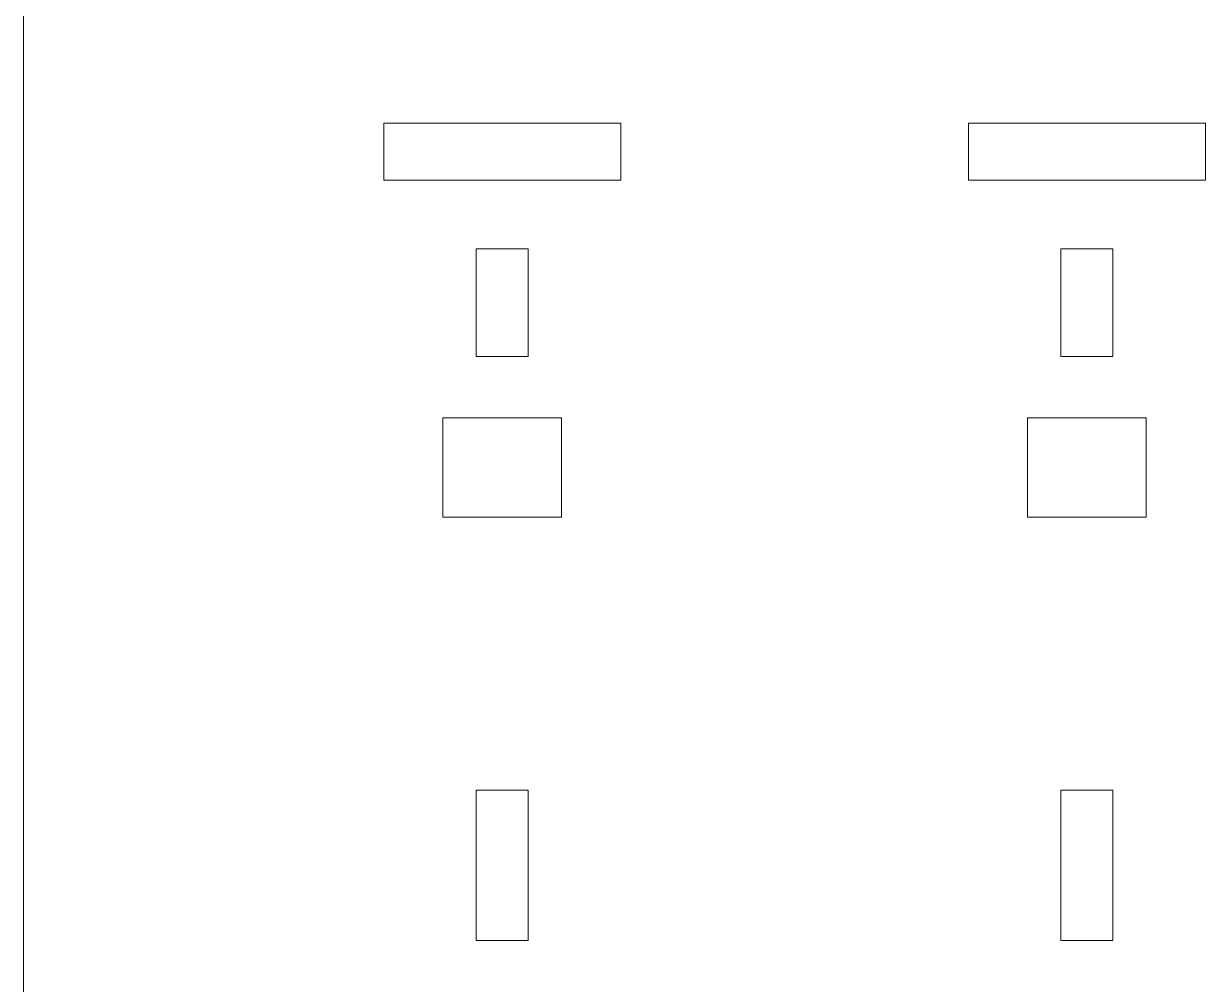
# Model space of a CAD drawing. Header units: inches. Extents: x -60.4 to -14.9, y -20.3 to 14.1.
# Drawn here: x -20.879 to -18.386, y -7.269 to -5.243 of the extents above; entities that cross this region are included whole.
import ezdxf

# ---------------------------------------------------------------- set-up
doc = ezdxf.new("R2010")
doc.units = ezdxf.units.IN
doc.header["$MEASUREMENT"] = 0
doc.layers.add('Master Desktop', color=7, linetype='Continuous', plot=False)

msp = doc.modelspace()

# ---------------------------------------------------------------- linework, layer by layer
at = {"layer": 'Master Desktop', "lineweight": 18}
msp.add_open_spline([(-20.8786, -11.68), (-20.8786, -11.68), (-20.8786, 10.7638), (-20.8786, 10.7638)], degree=3, dxfattribs=at)
at = {"layer": 'Master Desktop', "color": 5, "lineweight": 9}
for points in [[(-20.119, -5.5732), (-20.119, -5.5732), (-19.619, -5.5732), (-19.619, -5.5732), (-19.619, -5.5732), (-19.619, -5.5732), (-19.619, -5.4528), (-19.619, -5.4528), (-19.619, -5.4528), (-19.619, -5.4528), (-20.119, -5.4528), (-20.119, -5.4528), (-20.119, -5.4528), (-20.119, -5.4528), (-20.119, -5.5732), (-20.119, -5.5732), (-20.119, -5.5732), (-20.119, -5.5732), (-20.119, -5.5732), (-20.119, -5.5732)], [(-18.8857, -5.5732), (-18.8857, -5.5732), (-18.3857, -5.5732), (-18.3857, -5.5732), (-18.3857, -5.5732), (-18.3857, -5.5732), (-18.3857, -5.4528), (-18.3857, -5.4528), (-18.3857, -5.4528), (-18.3857, -5.4528), (-18.8857, -5.4528), (-18.8857, -5.4528), (-18.8857, -5.4528), (-18.8857, -5.4528), (-18.8857, -5.5732), (-18.8857, -5.5732), (-18.8857, -5.5732), (-18.8857, -5.5732), (-18.8857, -5.5732), (-18.8857, -5.5732)], [(-19.924, -5.9453), (-19.924, -5.9453), (-19.814, -5.9453), (-19.814, -5.9453), (-19.814, -5.9453), (-19.814, -5.9453), (-19.814, -5.718), (-19.814, -5.718), (-19.814, -5.718), (-19.814, -5.718), (-19.924, -5.718), (-19.924, -5.718), (-19.924, -5.718), (-19.924, -5.718), (-19.924, -5.9453), (-19.924, -5.9453), (-19.924, -5.9453), (-19.924, -5.9453), (-19.924, -5.9453), (-19.924, -5.9453)], [(-18.6907, -5.9453), (-18.6907, -5.9453), (-18.5807, -5.9453), (-18.5807, -5.9453), (-18.5807, -5.9453), (-18.5807, -5.9453), (-18.5807, -5.718), (-18.5807, -5.718), (-18.5807, -5.718), (-18.5807, -5.718), (-18.6907, -5.718), (-18.6907, -5.718), (-18.6907, -5.718), (-18.6907, -5.718), (-18.6907, -5.9453), (-18.6907, -5.9453), (-18.6907, -5.9453), (-18.6907, -5.9453), (-18.6907, -5.9453), (-18.6907, -5.9453)], [(-19.994, -6.2842), (-19.994, -6.2842), (-19.744, -6.2842), (-19.744, -6.2842), (-19.744, -6.2842), (-19.744, -6.2842), (-19.744, -6.0748), (-19.744, -6.0748), (-19.744, -6.0748), (-19.744, -6.0748), (-19.994, -6.0748), (-19.994, -6.0748), (-19.994, -6.0748), (-19.994, -6.0748), (-19.994, -6.2842), (-19.994, -6.2842), (-19.994, -6.2842), (-19.994, -6.2842), (-19.994, -6.2842), (-19.994, -6.2842)], [(-18.7607, -6.2842), (-18.7607, -6.2842), (-18.5107, -6.2842), (-18.5107, -6.2842), (-18.5107, -6.2842), (-18.5107, -6.2842), (-18.5107, -6.0748), (-18.5107, -6.0748), (-18.5107, -6.0748), (-18.5107, -6.0748), (-18.7607, -6.0748), (-18.7607, -6.0748), (-18.7607, -6.0748), (-18.7607, -6.0748), (-18.7607, -6.2842), (-18.7607, -6.2842), (-18.7607, -6.2842), (-18.7607, -6.2842), (-18.7607, -6.2842), (-18.7607, -6.2842)], [(-19.924, -7.1766), (-19.924, -7.1766), (-19.814, -7.1766), (-19.814, -7.1766), (-19.814, -7.1766), (-19.814, -7.1766), (-19.814, -6.8594), (-19.814, -6.8594), (-19.814, -6.8594), (-19.814, -6.8594), (-19.924, -6.8594), (-19.924, -6.8594), (-19.924, -6.8594), (-19.924, -6.8594), (-19.924, -7.1766), (-19.924, -7.1766), (-19.924, -7.1766), (-19.924, -7.1766), (-19.924, -7.1766), (-19.924, -7.1766)], [(-18.6907, -7.1766), (-18.6907, -7.1766), (-18.5807, -7.1766), (-18.5807, -7.1766), (-18.5807, -7.1766), (-18.5807, -7.1766), (-18.5807, -6.8594), (-18.5807, -6.8594), (-18.5807, -6.8594), (-18.5807, -6.8594), (-18.6907, -6.8594), (-18.6907, -6.8594), (-18.6907, -6.8594), (-18.6907, -6.8594), (-18.6907, -7.1766), (-18.6907, -7.1766), (-18.6907, -7.1766), (-18.6907, -7.1766), (-18.6907, -7.1766), (-18.6907, -7.1766)]]:
    msp.add_open_spline(points, degree=3, knots=[0, 0, 0, 0, 0.166667, 0.166667, 0.166667, 0.166667, 0.333333, 0.333333, 0.333333, 0.333333, 0.5, 0.5, 0.5, 0.5, 0.666667, 0.666667, 0.666667, 0.666667, 1, 1, 1, 1], dxfattribs=at)

doc.saveas('drawing.dxf')
